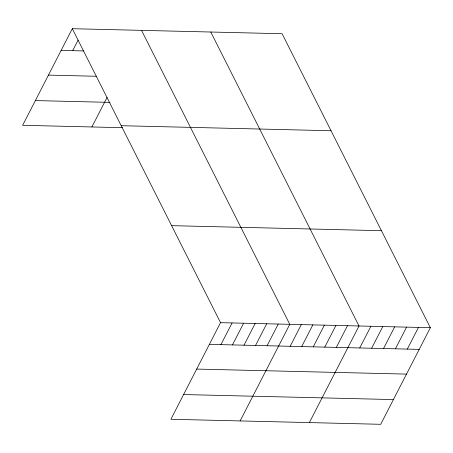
<?xml version="1.0" encoding="UTF-8"?>
<svg xmlns="http://www.w3.org/2000/svg" width="453" height="453" viewBox="0 0 453 453"><rect width="100%" height="100%" fill="white"/><g stroke="black" fill="none" stroke-linecap="round" stroke-linejoin="round"><path stroke-width="0.68" d="M72.299 28.698L220.532 322.666L170.889 419.268L380.701 424.302L430.35 327.7L282.111 33.732L72.299 28.698L22.65 125.3L122.435 127.695M72.69 50.668L78.103 40.13M91.891 126.965L107.089 97.389M220.928 344.631L232.072 322.944M232.468 344.909L243.612 323.221M244.008 345.186L255.152 323.499M255.543 345.463L266.692 323.776M267.083 345.741L278.233 324.048M240.124 420.928L289.773 324.325L141.534 30.362M290.163 346.296L301.313 324.603M301.704 346.573L312.853 324.88M313.244 346.845L324.393 325.158M324.784 347.123L335.933 325.435M336.324 347.4L347.474 325.713M309.365 422.587L359.014 325.99L210.775 32.021M359.756 347.961L370.899 326.273M371.647 348.249L382.791 326.556M383.532 348.533L394.682 326.845M395.424 348.816L406.573 327.128M407.315 349.104L418.459 327.411M61.149 50.391L83.55 50.929M48.443 75.113L96.642 76.268M35.357 100.583L110.022 102.372M121.217 125.708L331.03 130.741M171.613 225.656L381.432 230.69M220.532 322.666L430.35 327.7M209.388 344.354L419.201 349.388M196.681 369.076L406.5 374.11M183.59 394.546L393.408 399.58"/></g></svg>
